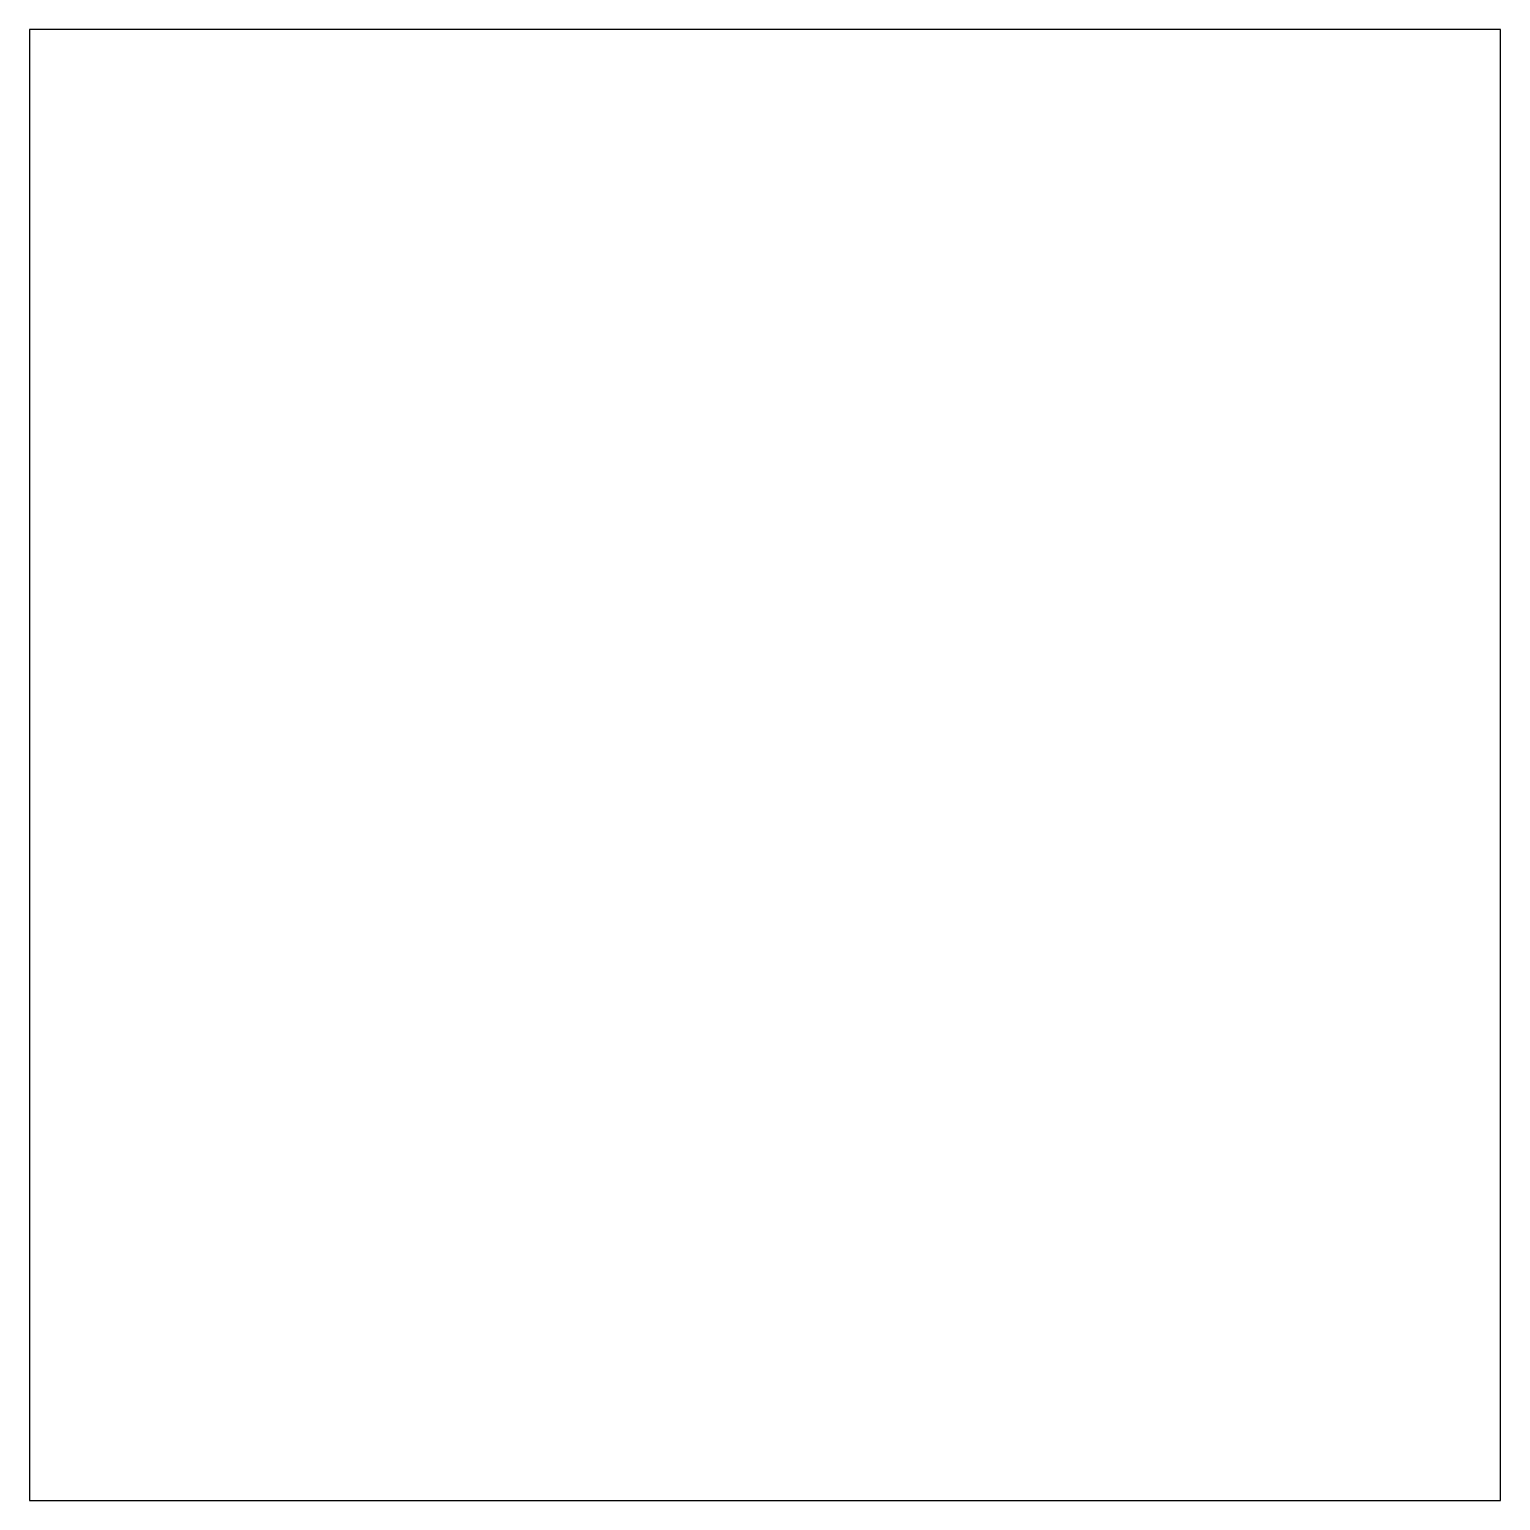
# Model space of a CAD drawing. Header units: metres. Extents: x 0 to 500, y 0 to 500.
import ezdxf

# ---------------------------------------------------------------- set-up
doc = ezdxf.new("R2010")
doc.units = ezdxf.units.M
doc.layers.add('BOUNDARY', color=7, linetype='Continuous')

msp = doc.modelspace()

# ---------------------------------------------------------------- linework, layer by layer
at = {"layer": 'BOUNDARY'}
msp.add_lwpolyline([(0, 0), (500, 0), (500, 500), (0, 500)], close=True, dxfattribs=at)

doc.saveas('drawing.dxf')
